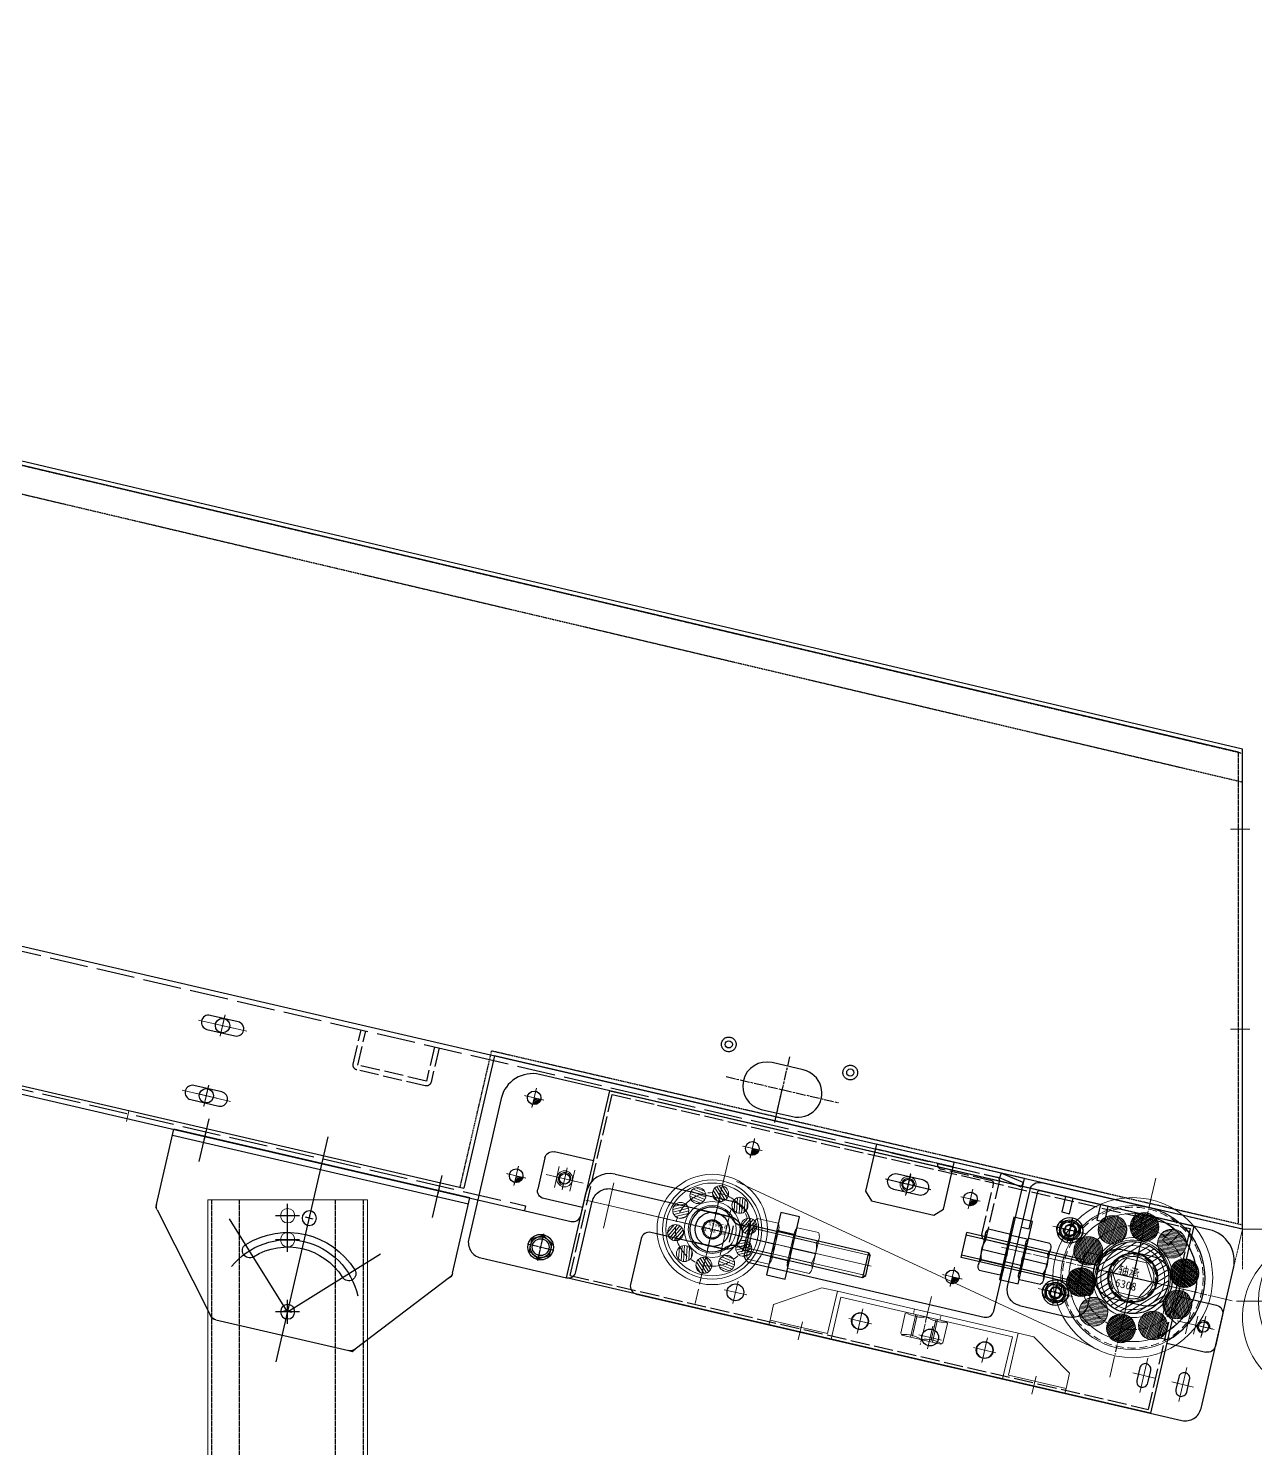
# Model space of a CAD drawing. Header units: millimetres. Extents: x 845401 to 948039, y 511594 to 550263.
# Drawn here: x 898146 to 898914, y 518124 to 519011 of the extents above; entities that cross this region are included whole.
import ezdxf

# ---------------------------------------------------------------- set-up
doc = ezdxf.new("R2010")
doc.units = ezdxf.units.MM
for name, pattern in [('ACAD_ISO02W100', [15, 12, -3]), ('AM_ISO02W050', [7.5, 6, -1.5]), ('AM_ISO08W050', [18, 12, -1.5, 3, -1.5]), ('AM_ISO08W050x2', [9, 6, -0.75, 1.5, -0.75]), ('CENTER', [0]), ('CENTER2', [28.575, 19.05, -3.175, 3.175, -3.175]), ('CENTERX2', [4, 2.5, -0.5, 0.5, -0.5]), ('DASHED', [0.75, 0.5, -0.25]), ('DASHED2', [0.375, 0.25, -0.125]), ('HIDDEN', [0.375, 0.25, -0.125])]:
    doc.linetypes.add(name, pattern=pattern)
for name, color, linetype in [('00', 7, 'Continuous'), ('1轮廓实线层', 7, 'Continuous'), ('21', 1, 'Continuous'), ('2细线层', 4, 'Continuous'), ('3中心线层', 1, 'CENTER'), ('4虚线层', 6, 'DASHED'), ('5剖面线层', 2, 'Continuous'), ('CL', 7, 'Continuous'), ('虚线', 4, 'ACAD_ISO02W100')]:
    doc.layers.add(name, color=color, linetype=linetype)
for name, color, linetype, lineweight in [('A-剖-0.10mm.......SECT-L01', 255, 'Continuous', 18), ('AM_3', 6, 'AM_ISO02W050', 25), ('AM_7', 4, 'AM_ISO08W050', 25), ('中位线', 1, 'CENTER2', 18), ('中心线', 1, 'CENTER', 9), ('剖面线', 6, 'Continuous', 15), ('粗实线', 7, 'Continuous', 30), ('细实线', 2, 'Continuous', 18)]:
    doc.layers.add(name, color=color, linetype=linetype, lineweight=lineweight)

# ---------------------------------------------------------------- blocks, each defined once
blk = doc.blocks.new('*U1971')
for p, q in [((-15.9, -9.81), (-15.9, 9.81)), ((-14.71, 13.09), (-1.19, 13.09)), ((0, 9.81), (0, -9.81)), ((-14.71, 6.54), (-1.19, 6.54)), ((-14.71, -6.54), (-1.19, -6.54)), ((-1.19, -13.08), (-14.71, -13.08))]:
    blk.add_line(p, q)
for centre, radius, start, end in [((-10.82, 9.81), 5.08, 139.9424, 220.0576), ((-5.08, 9.81), 5.08, 319.9424, 40.0576), ((2.64, 0), 18.54, 159.34022, 200.65978), ((-18.54, 0), 18.54, 339.34022, 20.65978), ((-10.82, -9.81), 5.08, 139.9424, 220.0576), ((-5.08, -9.81), 5.08, 319.9424, 40.0576)]:
    blk.add_arc(centre, radius, start, end)
at = {"layer": '3中心线层'}
blk.add_line((-15.9, 0), (0, 0), dxfattribs=at)
blk = doc.blocks.new('*U1972')
for p, q in [((0, -9.81), (0, 9.81)), ((1.19, 13.08), (14.71, 13.08)), ((15.9, 9.81), (15.9, -9.81)), ((14.71, 6.54), (1.19, 6.54)), ((14.71, -6.54), (1.19, -6.54)), ((14.71, -13.09), (1.19, -13.09))]:
    blk.add_line(p, q)
for centre, radius, start, end in [((5.08, 9.81), 5.08, 139.9424, 220.0576), ((10.82, 9.81), 5.08, 319.9424, 40.0576), ((18.54, 0), 18.54, 159.34022, 200.65978), ((-2.64, 0), 18.54, 339.34022, 20.65978), ((5.08, -9.81), 5.08, 139.9424, 220.0576), ((10.82, -9.81), 5.08, 319.9424, 40.0576)]:
    blk.add_arc(centre, radius, start, end)
at = {"layer": '3中心线层'}
blk.add_line((15.9, 0), (0, 0), dxfattribs=at)
blk = doc.blocks.new('*U1973')
at = {"layer": '1轮廓实线层'}
for p, q in [((-10, 9.81), (-10, 0)), ((0, 13.08), (-8.5, 13.08)), ((0, -13.09), (0, 13.08)), ((-10, 0), (-10, -9.81)), ((0, 6.54), (-8.5, 6.54)), ((0, 8), (75, 8)), ((0, -8), (0, 8)), ((75, -8), (75, 8)), ((0, -6.54), (-8.5, -6.54)), ((0, -8), (75, -8)), ((0, -13.09), (-8.5, -13.09))]:
    blk.add_line(p, q, dxfattribs=at)
for centre, radius, start, end in [((-5.68, 9.81), 4.32, 130.73327, 229.26673), ((5.02, 0), 15.02, 154.17392, 205.82608), ((-5.68, -9.81), 4.32, 130.73327, 229.26673)]:
    blk.add_arc(centre, radius, start, end, dxfattribs=at)
at = {"layer": '2细线层'}
for p, q in [((0, 6.4), (75, 6.4)), ((0, -6.4), (75, -6.4))]:
    blk.add_line(p, q, dxfattribs=at)
blk = doc.blocks.new('6308zza')
h = blk.add_hatch()
h.set_pattern_fill('ANSI31', color=2, scale=0.25, style=0)
h.set_pattern_definition([(45, (-1872.5048, -2641.3872), (-0.561266, 0.561266), [])])
h.paths.add_polyline_path([(9, 32.5, 1), (-9, 32.5, 1)])
h = blk.add_hatch()
h.set_pattern_fill('ANSI31', color=2, scale=0.25, angle=36, style=0)
h.set_pattern_definition([(81, (37.6802, -3237.5578), (-0.78397762, 0.12416986), [])])
h.paths.add_polyline_path([(-28.1, 26.29, 1), (-10.1, 26.29, 1)])
h = blk.add_hatch()
h.set_pattern_fill('ANSI31', color=2, scale=0.25, angle=-36, style=0)
h.set_pattern_definition([(9, (-3067.45665, -1036.2964), (-0.12416986, 0.78397762), [])])
h.paths.add_polyline_path([(10.1, 26.29, 1), (28.1, 26.29, 1)])
h = blk.add_hatch()
h.set_pattern_fill('ANSI31', color=2, scale=0.25, angle=72, style=0)
h.set_pattern_definition([(117, (1933.4727, -2597.09144), (-0.70723643, -0.36035496), [])])
h.paths.add_polyline_path([(-39.91, 10.04, 1), (-21.91, 10.04, 1)])
h = blk.add_hatch()
h.set_pattern_fill('ANSI31', color=2, scale=0.25, angle=-72, style=0)
h.set_pattern_definition([(333, (-3090.7443, 964.6244), (0.36035496, 0.70723643), [])])
h.paths.add_polyline_path([(39.91, 10.04, 1), (21.91, 10.04, 1)])
h = blk.add_hatch()
h.set_pattern_fill('ANSI31', color=2, scale=0.25, angle=108, style=0)
h.set_pattern_definition([(153, (3090.7443, -964.6244), (-0.36035496, -0.70723643), [])])
h.paths.add_polyline_path([(-39.91, -10.04, 1), (-21.91, -10.04, 1)])
h = blk.add_hatch()
h.set_pattern_fill('ANSI31', color=2, scale=0.25, angle=-108, style=0)
h.set_pattern_definition([(297, (-1933.4727, 2597.09144), (0.70723643, 0.36035496), [])])
h.paths.add_polyline_path([(39.91, -10.04, 1), (21.91, -10.04, 1)])
h = blk.add_hatch()
h.set_pattern_fill('ANSI31', color=2, scale=0.25, angle=144, style=0)
h.set_pattern_definition([(189, (3067.45665, 1036.2964), (0.12416986, -0.78397762), [])])
h.paths.add_polyline_path([(-10.1, -26.29, 1), (-28.1, -26.29, 1)])
h = blk.add_hatch()
h.set_pattern_fill('ANSI31', color=2, scale=0.25, angle=-144, style=0)
h.set_pattern_definition([(261, (-37.6802, 3237.5578), (0.78397762, -0.12416986), [])])
h.paths.add_polyline_path([(28.1, -26.29, 1), (10.1, -26.29, 1)])
h = blk.add_hatch()
h.set_pattern_fill('ANSI31', color=2, scale=0.25, angle=180, style=0)
h.set_pattern_definition([(225, (1872.5048, 2641.3872), (0.561266, -0.561266), [])])
h.paths.add_polyline_path([(9, -32.5, 1), (-9, -32.5, 1)])
at = {"color": 1, "linetype": 'CENTER2', "ltscale": 0.25}
for p, q in [((0, 50), (0, -50)), ((-50, 0), (50, 0))]:
    blk.add_line(p, q, dxfattribs=at)
at = {"color": 2}
for centre, radius in [((0, 0), 45), ((0, 0), 40), ((0, 32.5), 9), ((-19.1, 26.29), 9), ((19.1, 26.29), 9), ((-30.91, 10.04), 9), ((0, 0), 25), ((0, 0), 20), ((30.91, 10.04), 9), ((-30.91, -10.04), 9), ((30.91, -10.04), 9), ((-19.1, -26.29), 9), ((19.1, -26.29), 9), ((0, -32.5), 9)]:
    blk.add_circle(centre, radius, dxfattribs=at)
at = {"color": 1, "linetype": 'CENTER2', "ltscale": 0.25}
blk.add_circle((0, 0), 32.5, dxfattribs=at)
at = {"color": 3, "insert": (-10.02, 5.53), "char_height": 5, "width": 23.1038, "attachment_point": 1}
blk.add_mtext('{\\fSimSun|b0|i0|c134|p54;轴承}6308', dxfattribs=at)
blk = doc.blocks.new('ztt2015-05-20e')
at = {"layer": '剖面线'}
h = blk.add_hatch(dxfattribs=at)
h.set_pattern_fill('ANSI31', color=256, scale=25, style=0)
h.set_pattern_definition([(45, (-811205.8484, 604385.6305), (-2.209708691, 2.209708691), [])])
h.paths.add_polyline_path([(-7, 15.5), (-7, 22.5, 0.414214), (-29.5, 0), (-22.5, 0, -0.414214)])
h.paths.add_polyline_path([(-7, 22.5), (-7, 15.5, -0.414214), (8.5, 0), (15.5, 0, 0.414214)])
h.paths.add_polyline_path([(15.5, 0), (8.5, 0, -0.414214), (-7, -15.5), (-7, -22.5, 0.414214)])
h.paths.add_polyline_path([(-22.5, 0), (-29.5, 0, 0.414214), (-7, -22.5), (-7, -15.5, -0.414214)])
at = {"layer": '中心线'}
for p, q in [((-7, 28), (-7, -28)), ((-35, 0), (21, 0))]:
    blk.add_line(p, q, dxfattribs=at)
at = {"layer": '粗实线', "color": 0}
for radius in [22.5, 15.5]:
    blk.add_circle((-7, 0), radius, dxfattribs=at)
blk = doc.blocks.new('A$C20566805')
at = {"color": 1, "linetype": 'CENTERX2'}
for p, q in [((26, 0), (26, 52)), ((0, 26), (52, 26))]:
    blk.add_line(p, q, dxfattribs=at)
at = {"color": 0}
blk.add_lwpolyline([(19.65, 37), (13.3, 26), (19.65, 15), (32.35, 15), (38.7, 26), (32.35, 37)], close=True, dxfattribs=at)
for radius in [22.5, 15]:
    blk.add_circle((26, 26), radius, dxfattribs=at)
at = {"color": 4, "linetype": 'DASHED2'}
blk.add_circle((26, 26), 13.25, dxfattribs=at)
blk = doc.blocks.new('gzsf1234-0o9u')
at = {"color": 1, "linetype": 'CENTER2'}
for p, q in [((11.89, 46.73), (11.89, -80.78)), ((11.89, 0.48), (11.89, -34.52)), ((-51.86, -17.02), (75.65, -17.02)), ((-8.61, -17.02), (32.39, -17.02))]:
    blk.add_line(p, q, dxfattribs=at)
for radius in [50, 20]:
    blk.add_circle((11.89, -17.02), radius)
at = {"color": 4, "linetype": 'HIDDEN', "ltscale": 20}
for radius in [44, 22.5, 15, 14.25]:
    blk.add_circle((11.89, -17.02), radius, dxfattribs=at)
blk.add_blockref('6308zza', (11.89, -17.02))
at = {"color": 0}
for name, p in [('ztt2015-05-20e', (18.89, -17.02)), ('A$C20566805', (-14.11, -43.02))]:
    blk.add_blockref(name, p, dxfattribs=at)
blk = doc.blocks.new('护套')
for p, q in [((-23.5, 0), (-23.5, -33)), ((23.5, 0), (23.5, -23))]:
    blk.add_line(p, q)
blk.add_arc((0, 0), 23.5, 0, 180)
at = {"layer": '00', "ltscale": 0.08}
for centre in [(45, 20), (45, -20)]:
    blk.add_circle(centre, 3.5, dxfattribs=at)
at = {"layer": '00', "color": 4, "ltscale": 0.08}
for centre in [(45, 20), (45, -20)]:
    blk.add_arc(centre, 4, 90, 0, dxfattribs=at)
at = {"layer": '1轮廓实线层'}
for p, q in [((69, 45), (0, 45)), ((75, -23), (75, 39)), ((65, -33), (33.5, -33))]:
    blk.add_line(p, q, dxfattribs=at)
blk.add_lwpolyline([(75, 15), (70, 15), (70, 39, 0.414214), (69, 40), (0, 40, 0.72668), (-23.5, -32.37, 0.72668)], format="xyb", dxfattribs=at)
for centre, radius, start, end in [((0, 0), 45, 90, 227.16657), ((69, 39), 6, 0, 90), ((33.5, -23), 10, 180, 270), ((65, -23), 10, 270, 0)]:
    blk.add_arc(centre, radius, start, end, dxfattribs=at)
at = {"layer": '3中心线层'}
for p, q in [((38.37, 20), (51.63, 20)), ((45, 14), (45, 26)), ((0, 16.74), (0, -16.74)), ((-16.74, 0), (16.74, 0)), ((45, -26), (45, -14)), ((38.37, -20), (51.63, -20))]:
    blk.add_line(p, q, dxfattribs=at)
at = {"layer": 'CL', "ltscale": 0.08}
blk.add_line((-30.59, -33), (-23.5, -33), dxfattribs=at)
for points in [[(-17.8, 35.82), (-12.83, 27.23), (-17.17, 24.73), (-22.13, 33.32)], [(7.5, 40), (7.5, 30), (2.5, 30), (2.5, 40)], [(30, 40), (30, 30), (25, 30), (25, 40)], [(52.5, 40), (52.5, 30), (47.5, 30), (47.5, 40)], [(-37.91, 12.75), (-28.33, 10.18), (-29.62, 5.35), (-39.21, 7.92)], [(-35.82, -17.8), (-27.23, -12.83), (-24.73, -17.17), (-33.32, -22.13)]]:
    blk.add_lwpolyline(points, dxfattribs=at)
blk = doc.blocks.new('OHM08')
at = {"layer": '21', "linetype": 'Continuous'}
for p, q in [((-2, 0), (-7.5, 0)), ((-1, 0), (1, 0)), ((0, 2), (0, 7.5)), ((0, -1), (0, 1)), ((2, 0), (7.5, 0)), ((0, -2), (0, -7.5))]:
    blk.add_line(p, q, dxfattribs=at)
blk.add_lwpolyline([(3, 1.73), (0, 3.46), (-3, 1.73), (-3, -1.73), (0, -3.46), (3, -1.73)], close=True, dxfattribs=at)
for radius in [6.5, 5.63]:
    blk.add_circle((0, 0), radius, dxfattribs=at)
blk = doc.blocks.new('A$C31E67C0F')
at = {"layer": '21', "linetype": 'Continuous'}
blk.add_circle((8, 8), 8, dxfattribs=at)
at = {"linetype": 'Continuous'}
blk.add_blockref('OHM08', (8, 8), dxfattribs=at)
blk = doc.blocks.new('G$C1B4E7024')
at = {"color": 6, "linetype": 'DASHED', "lineweight": -2}
blk.add_lwpolyline([(63.75, 108.75), (3.75, 108.75), (3.75, 83.75)], dxfattribs=at)
blk.add_lwpolyline([(63.75, 108.75), (3.75, 108.75), (3.75, 83.75)], dxfattribs=at)
blk.add_lwpolyline([(63.75, 108.75), (3.75, 108.75), (3.75, 83.75)], dxfattribs=at)
at = {"color": 0, "linetype": 'ByBlock', "lineweight": -2}
blk.add_circle((63.75, 63.75), 50, dxfattribs=at)
at = {"color": 0}
blk.add_circle((63.75, 64.76), 23, dxfattribs=at)
blk.add_blockref('gzsf1234-0o9u', (51.86, 80.78))
at = {"extrusion": (0, 0, -1), "xscale": -1, "zscale": -1}
blk.add_blockref('护套', (-63.75, 63.75), dxfattribs=at)
at = {"layer": '1轮廓实线层'}
for name, p in [('*U1973', (96.19, 59.75)), ('*U1971', (132.75, 59.75)), ('*U1972', (144.75, 59.75))]:
    blk.add_blockref(name, p, dxfattribs=at)
at = {"layer": '21', "linetype": 'Continuous'}
for p in [(100.75, 75.75), (100.75, 35.75)]:
    blk.add_blockref('A$C31E67C0F', p, dxfattribs=at)
blk = doc.blocks.new('A$Cb8f40d01')
at = {"color": 0, "linetype": 'ByBlock', "lineweight": -2}
blk.add_arc((50, 275, -6.36), 50, 90.00588, 231.40902, dxfattribs=at)
blk = doc.blocks.new('A$C5d1d13d9')
at = {"color": 0, "linetype": 'ByBlock', "lineweight": -2, "rotation": 9.018576089506452e-05}
blk.add_blockref('G$C1B4E7024', (-3.75, 226.32, -6.36), dxfattribs=at)
at = {"layer": 'A-剖-0.10mm.......SECT-L01'}
blk.add_blockref('A$Cb8f40d01', (0, 5.07), dxfattribs=at)
blk = doc.blocks.new('A$C36980DBC')
for p, q in [((0, 127.1), (190, 127.1)), ((0, 78.91), (0, 127.1)), ((190, 78.91), (190, 127.1)), ((0, 123.1), (190, 123.1)), ((92.5, 92.1), (97.5, 92.1)), ((95, 89.6), (95, 94.6)), ((1.16, 75.71), (48.5, 18.9)), ((188.84, 75.71), (141.5, 18.9)), ((92.5, 32.1), (97.5, 32.1)), ((95, 29.6), (95, 34.6)), ((137.66, 17.1), (52.34, 17.1))]:
    blk.add_line(p, q)
for centre in [(95, 92.1), (95, 32.1)]:
    blk.add_circle(centre, 4.5)
for centre, radius, start, end in [((95, 32.1), 49.5, 45, 135), ((5, 78.91), 5, 180, 219.80557), ((95, 32.1), 40.5, 45, 135), ((185, 78.91), 5, 320.19443, 0), ((63.18, 63.92), 4.5, 135, 315), ((126.82, 63.92), 4.5, 225, 45), ((52.34, 22.1), 5, 219.80557, 270), ((137.66, 22.1), 5, 270, 320.19443)]:
    blk.add_arc(centre, radius, start, end)
at = {"layer": '2细线层'}
for p, q in [((0, 78.91), (0, 77.1)), ((1.16, 75.71), (0, 77.1)), ((188.84, 75.71), (190, 77.1)), ((190, 78.91), (190, 77.1)), ((50, 17.1), (48.5, 18.9)), ((140, 17.1), (141.5, 18.9)), ((52.34, 17.1), (50, 17.1)), ((137.66, 17.1), (140, 17.1))]:
    blk.add_line(p, q, dxfattribs=at)
at = {"layer": '3中心线层'}
for p, q in [((95, 0), (95, 144.32)), ((20, 109.92), (20, 136.84)), ((170, 110.99), (170, 138.46)), ((95, 32.1), (46.54, 80.56)), ((95, 32.1), (143.46, 80.56))]:
    blk.add_line(p, q, dxfattribs=at)
blk.add_arc((95, 32.1), 45, 25.70181, 154.29819, dxfattribs=at)
blk = doc.blocks.new('6206zzswe')
h = blk.add_hatch()
h.set_pattern_fill('ANSI31', color=2, scale=0.5, angle=36, style=0)
h.set_pattern_definition([(81, (177.6857, -3168.0321), (-1.56795524, 0.2483397), [])])
h.paths.add_polyline_path([(-8.52, 13.85, 1), (-18.52, 13.85, 1)])
h = blk.add_hatch()
h.set_pattern_fill('ANSI31', color=2, scale=0.5, style=0)
h.set_pattern_definition([(45, (-1715.575, -2668.3415), (-1.122532, 1.122532), [])])
h.paths.add_polyline_path([(5, 18.24, -1), (-5, 18.24, -1)])
h = blk.add_hatch()
h.set_pattern_fill('ANSI31', color=2, scale=0.5, angle=-36, style=0)
h.set_pattern_definition([(9, (-2953.5444, -1151.2526), (-0.2483397, 1.56795524), [])])
h.paths.add_polyline_path([(18.52, 13.85, 1), (8.52, 13.85, 1)])
h = blk.add_hatch()
h.set_pattern_fill('ANSI31', color=2, scale=0.5, angle=72, style=0)
h.set_pattern_definition([(117, (2003.0765, -2459.4595), (-1.41447286, -0.7207099), [])])
h.paths.add_polyline_path([(-16.87, 2.35, 1), (-26.87, 2.35, 1)])
h = blk.add_hatch()
h.set_pattern_fill('ANSI31', color=2, scale=0.5, angle=-72, style=0)
h.set_pattern_definition([(333, (-3063.3602, 803.7582), (0.7207099, 1.41447286), [])])
h.paths.add_polyline_path([(26.87, 2.35, 1), (16.87, 2.35, 1)])
h = blk.add_hatch()
h.set_pattern_fill('ANSI31', color=2, scale=0.5, angle=108, style=0)
h.set_pattern_definition([(153, (3063.3602, -813.2744), (-0.7207099, -1.41447286), [])])
h.paths.add_polyline_path([(-16.87, -11.87, 1), (-26.87, -11.87, 1)])
h = blk.add_hatch()
h.set_pattern_fill('ANSI31', color=2, scale=0.5, angle=-108, style=0)
h.set_pattern_definition([(297, (-2003.0765, 2449.9433), (1.41447286, 0.7207099), [])])
h.paths.add_polyline_path([(26.87, -11.87, 1), (16.87, -11.87, 1)])
h = blk.add_hatch()
h.set_pattern_fill('ANSI31', color=2, scale=0.5, angle=144, style=0)
h.set_pattern_definition([(189, (2953.5444, 1141.7364), (0.2483397, -1.56795524), [])])
h.paths.add_polyline_path([(-8.52, -23.37, 1), (-18.52, -23.37, 1)])
h = blk.add_hatch()
h.set_pattern_fill('ANSI31', color=2, scale=0.5, angle=180, style=0)
h.set_pattern_definition([(225, (1715.575, 2658.8253), (1.122532, -1.122532), [])])
h.paths.add_polyline_path([(5, -27.76, 1), (-5, -27.76, 1)])
h = blk.add_hatch()
h.set_pattern_fill('ANSI31', color=2, scale=0.5, angle=-144, style=0)
h.set_pattern_definition([(261, (-177.6857, 3158.5158), (1.56795524, -0.2483397), [])])
h.paths.add_polyline_path([(18.52, -23.37, 1), (8.52, -23.37, 1)])
at = {"color": 1, "linetype": 'CENTER2'}
for p, q in [((0, 30.24), (0, -39.76)), ((-35, -4.76), (35, -4.76))]:
    blk.add_line(p, q, dxfattribs=at)
at = {"color": 2}
for centre, radius in [((0, -4.76), 31), ((-13.52, 13.85), 5), ((0, 18.24), 5), ((13.52, 13.85), 5), ((0, -4.76), 15), ((-21.87, 2.35), 5), ((21.87, 2.35), 5), ((-21.87, -11.87), 5), ((21.87, -11.87), 5), ((-13.52, -23.37), 5), ((0, -27.76), 5), ((13.52, -23.37), 5)]:
    blk.add_circle(centre, radius, dxfattribs=at)
at = {"color": 1, "linetype": 'CENTER2'}
blk.add_circle((0, -4.76), 23, dxfattribs=at)
at = {"insert": (-8.63, 0), "char_height": 2.5, "width": 24.3305, "attachment_point": 1}
blk.add_mtext('6206zz\\P62*30*16', dxfattribs=at)
blk = doc.blocks.new('GZSF2199')
at = {"color": 1, "linetype": 'CENTER2'}
for p, q in [((19.31, 30.09), (19.31, -64.91)), ((-28.19, -17.41), (66.81, -17.41))]:
    blk.add_line(p, q, dxfattribs=at)
for p, q in [((8.13, -7.41), (30.49, -7.41)), ((8.13, -27.41), (30.49, -27.41))]:
    blk.add_line(p, q)
for radius in [34.5, 29, 15]:
    blk.add_circle((19.31, -17.41), radius)
at = {"color": 0}
for radius in [31, 17.5]:
    blk.add_circle((19.31, -17.41), radius, dxfattribs=at)
at = {"color": 4, "linetype": 'DASHED'}
for radius in [6, 5.25]:
    blk.add_circle((19.31, -17.41), radius, dxfattribs=at)
blk.add_blockref('6206zzswe', (19.31, -12.65))
blk = doc.blocks.new('A$C18442082')
at = {"layer": '中心线', "ltscale": 4}
for p, q in [((5, 53.18), (5, 66.82)), ((15, 53.18), (15, 66.82)), ((15, 53.18), (15, 66.82)), ((410, 53.18), (410, 66.81)), ((420, 53.18), (420, 66.81)), ((420, 53.18), (420, 66.81)), ((-1.82, 60), (11.82, 60)), ((21.82, 60), (8.18, 60)), ((403.18, 60), (416.82, 60)), ((426.82, 60), (413.18, 60))]:
    blk.add_line(p, q, dxfattribs=at)
at = {"layer": '中心线', "ltscale": 0.25}
blk.add_line((10, 65.77), (10, 54.23), dxfattribs=at)
at = {"layer": '粗实线'}
for p, q in [((25, 75), (0, 75)), ((400, 75), (425, 75)), ((-5, 70), (-5, 50)), ((430, 70), (430, 50)), ((25, 45), (0, 45)), ((400, 45), (425, 45))]:
    blk.add_line(p, q, dxfattribs=at)
blk.add_lwpolyline([(380, 120), (45, 120), (25, 120), (25, 0), (400, 0), (400, 120)], close=True, dxfattribs=at)
for centre, start, end in [((0, 70), 90, 180), ((425, 70), 0, 90), ((0, 50), 180, 270), ((425, 50), 270, 0)]:
    blk.add_arc(centre, 5, start, end, dxfattribs=at)
at = {"layer": '虚线'}
blk.add_line((398, 2), (27, 2), dxfattribs=at)
blk.add_lwpolyline([(398, 2), (398, 118), (368.76, 118), (46.24, 118), (27, 118), (27, 2)], dxfattribs=at)
blk = doc.blocks.new('A$C2647088C')
at = {"layer": '1轮廓实线层'}
for p, q in [((31, 20.4), (31.52, 20.4)), ((26.32, 8.8), (26.32, 14)), ((31, 7.6), (31, 14)), ((36, 6), (36, 14)), ((31, 7.6), (31.52, 7.6))]:
    blk.add_line(p, q, dxfattribs=at)
at = {"layer": '中心线'}
for p, q in [((14, 27.34), (14, 0.61)), ((3.63, 14), (115.93, 14))]:
    blk.add_line(p, q, dxfattribs=at)
at = {"layer": '粗实线'}
for p, q in [((26.32, 19.2), (26.32, 14)), ((36, 22), (31, 20.4)), ((31, 20.4), (31, 14)), ((36, 22), (112.4, 22)), ((36, 22), (36, 14)), ((112.4, 22), (114, 20.4)), ((112.4, 22), (112.4, 6)), ((114, 7.6), (114, 20.4)), ((36, 6), (31, 7.6)), ((36, 6), (112.4, 6)), ((112.4, 6), (114, 7.6))]:
    blk.add_line(p, q, dxfattribs=at)
for radius in [10.72, 6]:
    blk.add_circle((14, 14), radius, dxfattribs=at)
for centre, radius, start, end in [((14, 14), 14, 43.10468, 316.89532), ((31.52, 30.4), 10, 223.10467, 270), ((31.52, -2.4), 10, 90, 136.89533)]:
    blk.add_arc(centre, radius, start, end, dxfattribs=at)
at = {"layer": '细实线'}
for p, q in [((114, 20.4), (31, 20.4)), ((114, 7.6), (31, 7.6))]:
    blk.add_line(p, q, dxfattribs=at)
blk = doc.blocks.new('DSFGDFG')
for p, q in [((1135.47, 2994.2), (1135.47, 3013.83)), ((1136.67, 3017.1), (1150.18, 3017.1)), ((1136.67, 3010.56), (1150.18, 3010.56)), ((1151.37, 3013.83), (1151.37, 2994.2)), ((1136.67, 2997.47), (1150.18, 2997.47)), ((1150.18, 2990.93), (1136.67, 2990.93))]:
    blk.add_line(p, q)
for centre, radius, start, end in [((1140.56, 3013.83), 5.08, 139.9424, 220.0576), ((1154.02, 3004.02), 18.54, 159.34022, 200.65978), ((1146.29, 3013.83), 5.08, 319.9424, 40.0576), ((1132.83, 3004.02), 18.54, 339.34022, 20.65978), ((1140.56, 2994.2), 5.08, 139.9424, 220.0576), ((1146.29, 2994.2), 5.08, 319.9424, 40.0576)]:
    blk.add_arc(centre, radius, start, end)
at = {"layer": '3中心线层'}
blk.add_line((1135.47, 3004.02), (1151.37, 3004.02), dxfattribs=at)
blk = doc.blocks.new('*U1635')
for p, q in [((-15.9, -9.81), (-15.9, 9.81)), ((-14.71, 13.09), (-1.19, 13.09)), ((0, 9.81), (0, -9.81)), ((-14.71, 6.54), (-1.19, 6.54)), ((-14.71, -6.54), (-1.19, -6.54)), ((-1.19, -13.08), (-14.71, -13.08))]:
    blk.add_line(p, q)
for centre, radius, start, end in [((-10.82, 9.81), 5.08, 139.9424, 220.0576), ((-5.08, 9.81), 5.08, 319.9424, 40.0576), ((2.64, 0), 18.54, 159.34022, 200.65978), ((-18.54, 0), 18.54, 339.34022, 20.65978), ((-10.82, -9.81), 5.08, 139.9424, 220.0576), ((-5.08, -9.81), 5.08, 319.9424, 40.0576)]:
    blk.add_arc(centre, radius, start, end)
at = {"layer": '3中心线层'}
blk.add_line((-15.9, 0), (0, 0), dxfattribs=at)
blk = doc.blocks.new('*U1636')
for p, q in [((0, -9.81), (0, 9.81)), ((1.19, 13.08), (14.71, 13.08)), ((15.9, 9.81), (15.9, -9.81)), ((14.71, 6.54), (1.19, 6.54)), ((14.71, -6.54), (1.19, -6.54)), ((14.71, -13.09), (1.19, -13.09))]:
    blk.add_line(p, q)
for centre, radius, start, end in [((5.08, 9.81), 5.08, 139.9424, 220.0576), ((10.82, 9.81), 5.08, 319.9424, 40.0576), ((18.54, 0), 18.54, 159.34022, 200.65978), ((-2.64, 0), 18.54, 339.34022, 20.65978), ((5.08, -9.81), 5.08, 139.9424, 220.0576), ((10.82, -9.81), 5.08, 319.9424, 40.0576)]:
    blk.add_arc(centre, radius, start, end)
at = {"layer": '3中心线层'}
blk.add_line((15.9, 0), (0, 0), dxfattribs=at)
blk = doc.blocks.new('*U1637')
at = {"layer": '1轮廓实线层'}
for p, q in [((-10, 9.81), (-10, 0)), ((0, 13.08), (-8.5, 13.08)), ((0, -13.09), (0, 13.08)), ((-10, 0), (-10, -9.81)), ((0, 6.54), (-8.5, 6.54)), ((0, 8), (75, 8)), ((0, -8), (0, 8)), ((75, -8), (75, 8)), ((0, -6.54), (-8.5, -6.54)), ((0, -8), (75, -8)), ((0, -13.09), (-8.5, -13.09))]:
    blk.add_line(p, q, dxfattribs=at)
for centre, radius, start, end in [((-5.68, 9.81), 4.32, 130.73327, 229.26673), ((5.02, 0), 15.02, 154.17392, 205.82608), ((-5.68, -9.81), 4.32, 130.73327, 229.26673)]:
    blk.add_arc(centre, radius, start, end, dxfattribs=at)
at = {"layer": '2细线层'}
for p, q in [((0, 6.4), (75, 6.4)), ((0, -6.4), (75, -6.4))]:
    blk.add_line(p, q, dxfattribs=at)
blk = doc.blocks.new('A$C57506761')
at = {"color": 0, "linetype": 'ByBlock', "lineweight": -2}
for centre in [(45, 19), (170, 19), (250, 19), (295, 19), (330, 19)]:
    blk.add_circle(centre, 5.25, dxfattribs=at)
at = {"layer": '中心线'}
for p, q in [((25.76, 109), (14.23, 109)), ((20, 114.77), (20, 103.23)), ((165.76, 109), (154.23, 109)), ((160, 114.77), (160, 103.23)), ((265.76, 109), (254.23, 109)), ((260, 114.77), (260, 103.23)), ((305.76, 109), (294.23, 109)), ((300, 114.77), (300, 103.23)), ((365, 97), (365, 111)), ((376, 104), (354, 104)), ((410, 65.5), (410, 102.5)), ((344.77, 84), (325.82, 84)), ((438, 84), (382, 84)), ((20, 64.77), (20, 53.23)), ((55.76, 64), (44.23, 64)), ((50, 69.77), (50, 58.23)), ((80.5, 39.5), (80.5, 68.5)), ((155.5, 39.5), (155.5, 68.5)), ((300, 64.77), (300, 53.23)), ((376, 64), (354, 64)), ((365, 57), (365, 71)), ((465.76, 64), (454.23, 64)), ((460, 69.77), (460, 58.23)), ((25.76, 59), (14.23, 59)), ((170.5, 54), (65.89, 54)), ((67, 54), (171.61, 54)), ((202.27, 54), (183.32, 54)), ((305.76, 59), (294.23, 59)), ((430.5, 37), (430.5, 15)), ((455.5, 37), (455.5, 15)), ((52.25, 19), (37.75, 19)), ((45, 26.25), (45, 11.75)), ((177.25, 19), (162.75, 19)), ((170, 26.25), (170, 11.75)), ((257.25, 19), (242.75, 19)), ((250, 26.25), (250, 11.75)), ((302.25, 19), (287.75, 19)), ((295, 26.25), (295, 11.75)), ((337.25, 19), (322.75, 19)), ((330, 26.25), (330, 11.75)), ((437.5, 26), (423.5, 26)), ((462.5, 26), (448.5, 26))]:
    blk.add_line(p, q, dxfattribs=at)
at = {"layer": '粗实线'}
blk.add_lwpolyline([(70, 54, -0.414214), (80.5, 64.5), (155.5, 64.5, -0.414214), (166, 54, -0.414214), (155.5, 43.5), (110, 43.5, 0.414214), (105, 38.5), (105, 9, 0.414214), (110, 4), (460, 4, 0.414214), (470, 14), (470, 104, 0.414214), (450, 124), (20, 124, 0.414214), (0, 104), (0, 14, 0.414214), (10, 4), (65, 4, 0.414214), (70, 9), (70, 54)], format="xyb", dxfattribs=at)
for points in [[(361, 99.5), (369, 99.5, 0.414214), (373.5, 104, 0.414214), (369, 108.5), (361, 108.5, 0.414214), (356.5, 104, 0.414214)], [(419.5, 99.5), (400.5, 99.5, 0.414214), (385, 84, 0.414214), (400.5, 68.5), (419.5, 68.5, 0.414214), (435, 84, 0.414214)], [(361, 59.5), (369, 59.5, 0.414214), (373.5, 64, 0.414214), (369, 68.5), (361, 68.5, 0.414214), (356.5, 64, 0.414214)], [(434, 22), (434, 30, 0.414214), (430.5, 33.5), (430.5, 33.5, 0.414214), (427, 30), (427, 22, 0.414214), (430.5, 18.5), (430.5, 18.5, 0.414214)], [(459, 22), (459, 30, 0.414214), (455.5, 33.5), (455.5, 33.5, 0.414214), (452, 30), (452, 22, 0.414214), (455.5, 18.5), (455.5, 18.5, 0.414214)]]:
    blk.add_lwpolyline(points, format="xyb", close=True, dxfattribs=at)
for points in [[(341, 104), (329, 104), (329, 64), (341, 64)], [(198.5, 74), (186.5, 74), (186.5, 34), (198.5, 34)]]:
    blk.add_lwpolyline(points, close=True, dxfattribs=at)
for centre, radius in [((20, 109), 4.25), ((160, 109), 4.25), ((260, 109), 3.25), ((300, 109), 4.25), ((20, 59), 4.25), ((50, 64), 3.25), ((300, 59), 4.25), ((460, 64), 3.25)]:
    blk.add_circle(centre, radius, dxfattribs=at)
at = {"layer": '细实线'}
for centre in [(260, 109), (50, 64), (460, 64)]:
    blk.add_arc(centre, 4, 0, 270, dxfattribs=at)
at = {"layer": '虚线'}
for p, q in [((341, 92.5), (329, 92.5)), ((341, 75.5), (329, 75.5)), ((198.5, 62.5), (186.5, 62.5)), ((198.5, 45.5), (186.5, 45.5))]:
    blk.add_line(p, q, dxfattribs=at)
blk = doc.blocks.new('DFGFREWRE3445')
at = {"color": 0, "linetype": 'ByBlock', "lineweight": -2}
blk.add_blockref('A$C57506761', (0, -64), dxfattribs=at)
blk = doc.blocks.new('OBM08')
at = {"layer": '21', "linetype": 'Continuous'}
for p, q in [((-2, 0), (-8.51, 0)), ((-1, 0), (1, 0)), ((0, 2), (0, 8.51)), ((0, -1), (0, 1)), ((2, 0), (8.51, 0)), ((0, -2), (0, -8.51))]:
    blk.add_line(p, q, dxfattribs=at)
blk.add_lwpolyline([(6.5, 3.75), (0, 7.51), (-6.5, 3.75), (-6.5, -3.75), (0, -7.51), (6.5, -3.75)], close=True, dxfattribs=at)
blk.add_circle((0, 0), 6.5, dxfattribs=at)
blk = doc.blocks.new('A$C3BFB7E3F')
at = {"layer": '21', "linetype": 'Continuous'}
blk.add_circle((8.51, 8.51), 8, dxfattribs=at)
at = {"linetype": 'Continuous'}
blk.add_blockref('OBM08', (8.51, 8.51), dxfattribs=at)
blk = doc.blocks.new('G$C0267728A')
at = {"color": 1, "linetype": 'ByBlock', "lineweight": -2}
blk.add_line((74.07, 31.08), (318.81, 82.67), dxfattribs=at)
at = {"color": 4, "linetype": 'DASHED', "lineweight": -2}
blk.add_lwpolyline([(3.75, 100), (3.75, 125), (63.75, 125)], dxfattribs=at)
at = {"xscale": -1}
for name, p in [('gzsf1234-0o9u', (75.65, 97.02)), ('DSFGDFG', (1411.73, -2954.02)), ('DSFGDFG', (1437.63, -2954.02))]:
    blk.add_blockref(name, p, dxfattribs=at)
for name, p in [('护套', (63.75, 80)), ('GZSF2199', (307.44, 67.41))]:
    blk.add_blockref(name, p)
at = {"color": 0, "linetype": 'ByBlock', "lineweight": -2, "xscale": -1}
blk.add_blockref('A$C57506761', (473.75, -4), dxfattribs=at)
at = {"layer": '1轮廓实线层'}
for name, p in [('*U1637', (96.19, 76)), ('*U1635', (133.75, 76)), ('*U1636', (143.75, 76))]:
    blk.add_blockref(name, p, dxfattribs=at)
at = {"layer": '1轮廓实线层', "xscale": -1}
blk.add_blockref('A$C2647088C', (340.75, 36), dxfattribs=at)
at = {"layer": '21', "linetype": 'Continuous', "xscale": -1}
for name, p in [('A$C31E67C0F', (116.75, 92)), ('A$C31E67C0F', (116.75, 52)), ('A$C3BFB7E3F', (437.26, 6.49))]:
    blk.add_blockref(name, p, dxfattribs=at)
at = {"layer": '粗实线', "xscale": -1}
blk.add_blockref('DFGFREWRE3445', (473.75, 60), dxfattribs=at)
at = {"layer": '粗实线'}
blk.add_blockref('A$C18442082', (8.76, 0), dxfattribs=at)
blk = doc.blocks.new('ew323')
at = {"color": 1, "linetype": 'CENTER2', "ltscale": 0.25}
blk.add_line((4.54, 63.3), (4.54, 41.92), dxfattribs=at)
at = {"color": 2, "linetype": 'HIDDEN', "ltscale": 10}
for p, q in [((-1.46, 60.5), (-1.46, 46)), ((10.54, 60.5), (10.54, 46))]:
    blk.add_line(p, q, dxfattribs=at)
at = {"color": 2}
for p, q in [((-1.46, 47.25), (-1.46, 59.24)), ((10.54, 47.25), (10.54, 59.24))]:
    blk.add_line(p, q, dxfattribs=at)
blk.add_lwpolyline([(-7.96, 60.5), (17.04, 60.5), (18.04, 59.5), (18.04, 47), (17.04, 46), (-7.96, 46), (-8.96, 47), (-8.96, 59.5)], close=True, dxfattribs=at)
blk.add_lwpolyline([(-2.46, 46), (-2.46, 60.5), (11.54, 60.5), (11.54, 46)], dxfattribs=at)
for centre, start, end in [((-2.26, 78.34), 251.72079, 290.86753), ((11.34, 78.34), 249.13247, 288.27921), ((-2.26, 28.16), 69.13247, 108.27921), ((11.34, 28.16), 71.72079, 110.86753)]:
    blk.add_arc(centre, 19.09, start, end, dxfattribs=at)
blk = doc.blocks.new('A$C58470C7F')
at = {"color": 1, "linetype": 'CENTER', "lineweight": -2, "ltscale": 3}
blk.add_line((85, 24.11), (85, 40.11), dxfattribs=at)
at = {"color": 0, "linetype": 'ByBlock', "lineweight": -2}
for p, q in [((17, 30), (-10, 13)), ((17, 30), (27, 30)), ((143, 30), (27, 30)), ((27, 30), (27, 3)), ((30, 0), (30, 27)), ((30, 27), (140, 27)), ((140, 27), (140, 0)), ((143, 3), (143, 30)), ((143, 30), (153, 30)), ((153, 30), (180, 13)), ((-10, 3), (-10, 13)), ((180, 13), (180, 3)), ((27, 3), (-10, 3)), ((-10, 3), (-10, 0)), ((-10, 0), (30, 0)), ((140, 0), (180, 0)), ((180, 3), (143, 3)), ((180, 0), (180, 3))]:
    blk.add_line(p, q, dxfattribs=at)
at = {"color": 4, "linetype": 'DASHED', "lineweight": -2}
for p, q in [((76.5, 30), (76.5, 27)), ((93.5, 30), (93.5, 27))]:
    blk.add_line(p, q, dxfattribs=at)
at = {"color": 1, "linetype": 'CENTER', "lineweight": -2}
for p, q in [((45, 22.91), (45, 7.09)), ((125, 22.91), (125, 7.09)), ((37.75, 15), (52.25, 15)), ((117.75, 15), (132.25, 15)), ((10, 6.43), (10, -5.07)), ((160, 6.43), (160, -5.07))]:
    blk.add_line(p, q, dxfattribs=at)
at = {"color": 0, "linetype": 'ByBlock', "lineweight": -2}
blk.add_lwpolyline([(30, 27), (140, 27), (140, 0), (30, 0)], close=True, dxfattribs=at)
for centre in [(45, 15), (125, 15)]:
    blk.add_circle(centre, 5, dxfattribs=at)
at = {"xscale": -1}
blk.add_blockref('ew323', (89.54, -33.5), dxfattribs=at)
blk = doc.blocks.new('A$C040F782D12')
for p, q in [((862828.36, -655715.14), (862866.86, -655715.14)), ((862828.36, -655715.14), (862828.36, -655715.14)), ((862863.86, -655718.14), (862831.36, -655718.14)), ((862868.36, -655716.64), (862868.36, -655755.14)), ((862865.36, -655752.14), (862865.36, -655719.64)), ((862868.36, -655755.14), (862868.36, -655755.14))]:
    blk.add_line(p, q)
for centre, radius, start, end in [((862831.36, -655715.14), 3, 180, 270), ((862863.86, -655719.64), 1.5, 0, 90), ((862866.86, -655716.64), 1.5, 0, 90), ((862868.36, -655752.14), 3, 180, 270)]:
    blk.add_arc(centre, radius, start, end)
blk = doc.blocks.new('A$C433C1705')
at = {"layer": '虚线', "ltscale": 5}
blk.add_blockref('A$C040F782D12', (-862828.36, 655755.14), dxfattribs=at)
blk = doc.blocks.new('G$C93B904BA')
at = {"color": 1, "linetype": 'CENTER', "lineweight": -2, "ltscale": 3}
for p, q in [((-7, 0), (7, 0)), ((0, 7), (0, -7))]:
    blk.add_line(p, q, dxfattribs=at)
at = {"color": 0, "linetype": 'ByBlock', "lineweight": -2}
blk.add_circle((0, 0), 5, dxfattribs=at)
blk = doc.blocks.new('G$C56B2856F')
at = {"linetype": 'ByBlock', "lineweight": -2}
h = blk.add_hatch(dxfattribs=at)
h.set_pattern_fill('ANSI31', color=0, scale=0.2, style=0)
h.set_pattern_definition([(45, (-3782.49265, -49905.5814), (-0.449012806, 0.449012806), [])])
h.paths.add_polyline_path([(4.25, 0), (0, 0), (0, -4.25, 0.414214)])
at = {"color": 1, "linetype": 'CENTER', "lineweight": -2, "ltscale": 3}
for p, q in [((-6.25, 0), (6.25, 0)), ((0, 6.25), (0, -6.25))]:
    blk.add_line(p, q, dxfattribs=at)
at = {"color": 0, "linetype": 'ByBlock', "lineweight": -2}
blk.add_circle((0, 0), 4.25, dxfattribs=at)
blk = doc.blocks.new('A$C13691031')
at = {"layer": '虚线'}
for p, q in [((5, 40), (5, 18)), ((8, 40), (8, 18)), ((52, 18), (52, 40)), ((55, 18), (55, 40)), ((8, 18), (52, 18)), ((8, 15), (52, 15))]:
    blk.add_line(p, q, dxfattribs=at)
for centre, start, end in [((8, 18), 180, 270), ((52, 18), 270, 0)]:
    blk.add_arc(centre, 3, start, end, dxfattribs=at)
blk = doc.blocks.new('A$C3bd40d32')
at = {"layer": '中心线', "ltscale": 4}
for p, q in [((1233.18, 72), (1246.82, 72)), ((1240, 65.18), (1240, 78.82)), ((1233.18, 27), (1246.82, 27)), ((1240, 20.18), (1240, 33.82)), ((1195, 0), (1195, 7)), ((1245, 0), (1245, 7)), ((1395, 0), (1395, 7))]:
    blk.add_line(p, q, dxfattribs=at)
at = {"layer": '粗实线'}
for p, q in [((0, 92), (1638, 92)), ((1750, 92), (1638, 92)), ((1750, 7), (1750, 92)), ((1500, 37), (1575, 37)), ((1485, 7), (1485, 22)), ((1590, 22), (1590, 7)), ((550, 2), (1480, 2)), ((1595, 2), (1745, 2))]:
    blk.add_line(p, q, dxfattribs=at)
for centre in [(1240, 72), (1240, 27)]:
    blk.add_circle(centre, 4.5, dxfattribs=at)
for centre, radius, start, end in [((1500, 22), 15, 90, 180), ((1575, 22), 15, 0, 90), ((1480, 7), 5, 270, 0), ((1595, 7), 5, 180, 270), ((1745, 7), 5, 270, 0)]:
    blk.add_arc(centre, radius, start, end, dxfattribs=at)
at = {"layer": '虚线', "ltscale": 2}
for p, q in [((15.26, 89), (1734.74, 89)), ((1735, 92), (1734.74, 89)), ((1749.25, 86.44), (1734.74, 89)), ((1749.77, 89.4), (1735, 92)), ((1749.77, 89.4), (1749.25, 86.44)), ((660, 5), (1450, 5)), ((1450, 5), (1450, 2))]:
    blk.add_line(p, q, dxfattribs=at)
at = {"color": 0, "linetype": 'ByBlock', "lineweight": -2, "rotation": 359.9999999996924}
for name, p in [('G$C56B2856F', (1440, 72)), ('G$C56B2856F', (1580, 72)), ('G$C93B904BA', (1680, 72)), ('G$C56B2856F', (1720, 72)), ('G$C56B2856F', (1440, 22)), ('G$C93B904BA', (1470, 27)), ('G$C56B2856F', (1720, 22))]:
    blk.add_blockref(name, p, dxfattribs=at)
at = {"layer": '虚线', "ltscale": 2, "xscale": -1, "rotation": 359.9999999996924}
blk.add_blockref('A$C13691031', (1380, 49), dxfattribs=at)
at = {"layer": '虚线', "ltscale": 2, "rotation": 359.9999999996924}
blk.add_blockref('A$C433C1705', (1694.98, 49), dxfattribs=at)
blk = doc.blocks.new('A$Cea0d7c37')
at = {"extrusion": (-1.66533e-16, 8.53965e-14, -1), "zscale": -1, "rotation": 359.9999999995272}
blk.add_blockref('G$C0267728A', (-1893.76, 5.07), dxfattribs=at)
at = {"color": 0, "linetype": 'ByBlock', "lineweight": -2}
blk.add_blockref('A$C58470C7F', (1625, 5.07), dxfattribs=at)
at = {"layer": 'A-剖-0.10mm.......SECT-L01'}
blk.add_blockref('A$C3bd40d32', (0, 38.07), dxfattribs=at)
blk = doc.blocks.new('548ZJ')
at = {"linetype": 'ByBlock', "lineweight": -2}
h = blk.add_hatch(color=2, dxfattribs=at)
h.paths.add_polyline_path([(798862.99, 251303.05), (798862.99, 251294.55), (798854.49, 251294.55)])
h.paths.add_polyline_path([(798776.49, 251294.55), (798767.99, 251294.55), (798767.99, 251303.05)])
for p, q in [((798765.49, 251284.55), (798765.49, 251832.92, 17.98)), ((798765.49, 251832.92, 17.98), (798865.49, 251832.92, 17.98)), ((798865.49, 251284.55), (798865.49, 251832.92, 17.98)), ((798765.49, 251294.55), (798865.49, 251294.55)), ((798765.49, 251284.55), (798865.49, 251284.55))]:
    blk.add_line(p, q)
for centre in [(798815.49, 251822.92, 17.98), (798815.49, 251807.92, 17.98), (798815.49, 251762.92, 17.98), (798815.49, 251554.55), (798815.49, 251454.55), (798785.49, 251349.55), (798845.49, 251349.55)]:
    blk.add_circle(centre, 4.5)
at = {"layer": '3中心线层'}
for p, q in [((798815.49, 251815.42, 17.98), (798815.49, 251830.42, 17.98)), ((798822.99, 251822.92, 17.98), (798807.99, 251822.92, 17.98)), ((798822.99, 251807.92, 17.98), (798807.99, 251807.92, 17.98)), ((798815.49, 251800.42, 17.98), (798815.49, 251815.42, 17.98)), ((798815.49, 251755.42, 17.98), (798815.49, 251770.42, 17.98)), ((798822.99, 251762.92, 17.98), (798807.99, 251762.92, 17.98)), ((798815.49, 251564.75), (798815.49, 251544.35)), ((798825.69, 251554.55), (798805.29, 251554.55)), ((798815.49, 251464.75), (798815.49, 251444.35)), ((798825.69, 251454.55), (798805.29, 251454.55)), ((798785.49, 251366.05), (798785.49, 251333.05)), ((798845.49, 251366.05), (798845.49, 251333.05)), ((798801.99, 251349.55), (798768.99, 251349.55)), ((798861.99, 251349.55), (798828.99, 251349.55)), ((798815.49, 251276.18), (798815.49, 251302.37))]:
    blk.add_line(p, q, dxfattribs=at)
at = {"layer": '4虚线层'}
for p, q in [((798767.99, 251294.55), (798767.99, 251832.92, 17.98)), ((798785.49, 251294.55), (798785.49, 251832.92, 17.98)), ((798845.49, 251294.55), (798845.49, 251832.92, 17.98)), ((798862.99, 251294.55), (798862.99, 251832.92, 17.98)), ((798807.49, 251294.55), (798807.49, 251284.55)), ((798808.49, 251294.55), (798808.49, 251284.55)), ((798822.49, 251294.55), (798822.49, 251284.55)), ((798823.49, 251294.55), (798823.49, 251284.55))]:
    blk.add_line(p, q, dxfattribs=at)
at = {"layer": '5剖面线层'}
for p, q in [((798776.49, 251294.55), (798767.99, 251303.05)), ((798854.49, 251294.55), (798862.99, 251303.05))]:
    blk.add_line(p, q, dxfattribs=at)
blk = doc.blocks.new('A$C5FC54899')
at = {"color": 1, "linetype": 'CENTER', "lineweight": -2, "ltscale": 3}
for p, q in [((14.5, 13), (14.5, 0)), ((0, 6.5), (29, 6.5))]:
    blk.add_line(p, q, dxfattribs=at)
at = {"color": 0, "linetype": 'ByBlock', "lineweight": -2}
blk.add_lwpolyline([(6.5, 1.5), (22.5, 1.5, 0.414214), (27.5, 6.5, 0.414214), (22.5, 11.5), (6.5, 11.5, 0.414214), (1.5, 6.5, 0.414214)], format="xyb", close=True, dxfattribs=at)
blk = doc.blocks.new('A$C4D7926B7')
at = {"layer": '粗实线'}
blk.add_lwpolyline([(5, -5), (5, -5), (0, 0), (0, 30), (50, 30), (50, 0), (45, -5), (5, -5)], dxfattribs=at)
at = {"layer": '虚线', "color": 4, "linetype": 'DASHED'}
blk.add_line((0, 27), (50, 27), dxfattribs=at)
at = {"color": 0, "linetype": 'ByBlock', "lineweight": -2}
blk.add_blockref('A$C5FC54899', (10.5, 3.5), dxfattribs=at)
blk = doc.blocks.new('GZSF23SWW2')
at = {"layer": '中心线', "ltscale": 3}
for p, q in [((-12.5, 0), (18.5, 0)), ((3, -6.5), (3, 6.5))]:
    blk.add_line(p, q, dxfattribs=at)
at = {"layer": '粗实线'}
blk.add_lwpolyline([(-6, 4.5), (12, 4.5, -0.414214), (16.5, 0), (16.5, 0, -0.414214), (12, -4.5), (-6, -4.5, -0.414214), (-10.5, 0), (-10.5, 0, -0.414214)], format="xyb", close=True, dxfattribs=at)
blk = doc.blocks.new('G$C91213870')
for p, q in [((53.59, 35.97), (33.59, 35.97)), ((43.59, 5.97), (43.59, 20.97))]:
    blk.add_line(p, q)
at = {"color": 7, "lineweight": -3}
blk.add_line((33.59, 5.97), (53.59, 5.97), dxfattribs=at)
for centre in [(4.59, 40.97), (82.59, 40.97)]:
    blk.add_circle(centre, 2.25)
for centre, start, end in [((33.59, 20.97), 90, 270), ((53.59, 20.97), 270, 90)]:
    blk.add_arc(centre, 15, start, end)
at = {"layer": 'AM_3', "ltscale": 10}
for centre in [(4.59, 40.97), (82.59, 40.97)]:
    blk.add_circle(centre, 4.59, dxfattribs=at)
at = {"layer": 'AM_7', "linetype": 'AM_ISO08W050x2'}
for p, q in [((43.59, 0), (43.59, 41.93)), ((7.51, 20.97), (79.67, 20.97))]:
    blk.add_line(p, q, dxfattribs=at)
blk = doc.blocks.new('A$Cec42e035')
at = {"color": 0, "linetype": 'ByBlock', "lineweight": -2}
blk.add_line((1556.44, 85, 0), (1556.44, 85, 0), dxfattribs=at)
at = {"layer": '中位线', "extrusion": (0.012377, 0.001415, 0.999922)}
for p, q in [((1984.4, 329.57, -0.13), (1972.71, 326.86, 0.02)), ((2012.61, 207.79, -0.3), (2000.92, 205.08, -0.15))]:
    blk.add_line(p, q, dxfattribs=at)
at = {"layer": '粗实线'}
for p, q in [((1966.74, 374.77, 0), (6.43, 382.5, 0)), ((1556.44, 85, 0), (1556.44, 0, 0)), ((2036.44, 85, 0), (1556.44, 85, 0))]:
    blk.add_line(p, q, dxfattribs=at)
at = {"layer": '粗实线', "elevation": 0}
for points in [[(2036.44, 85), (1968.73, 377.26), (6.44, 385)], [(916.44, 0), (1556.44, 0)]]:
    blk.add_lwpolyline(points, dxfattribs=at)
at = {"layer": '虚线', "color": 4, "linetype": 'DASHED'}
for p, q in [((6.44, 382.5, 0), (1969.32, 374.76, 0.42)), ((2033.29, 87.5, 0), (1966.74, 374.77, 0)), ((6.44, 365, 0), (1973.38, 357.24, 0.43)), ((1553.94, 0, 0), (1553.94, 87.5, 0)), ((2035.86, 87.5, 0), (1553.94, 87.5, 0))]:
    blk.add_line(p, q, dxfattribs=at)
blk.add_blockref('G$C91213870', (1692.85, 84.03, 0))
at = {"color": 0, "linetype": 'ByBlock', "lineweight": -2, "extrusion": (3.46945e-18, 0, -1), "zscale": -1}
blk.add_blockref('A$C4D7926B7', (-1851.44, 55, 0), dxfattribs=at)
at = {"extrusion": (3.46945e-18, 4.33681e-19, -1), "zscale": -1}
for p in [(-1389.44, 65, 0), (-1389.44, 20, 0)]:
    blk.add_blockref('GZSF23SWW2', p, dxfattribs=at)

msp = doc.modelspace()

# ---------------------------------------------------------------- linework, layer by layer
at = {"layer": 'A-剖-0.10mm.......SECT-L01'}
for p, q in [((898905.35, 518260.92, 25.38), (896908.25, 518723.56)), ((900105.35, 518260.92, 25.38), (898905.35, 518260.92, 25.38))]:
    msp.add_line(p, q, dxfattribs=at)

# ---------------------------------------------------------------- block references
at = {"color": 0, "linetype": 'ByBlock', "lineweight": -2, "extrusion": (0.012566, -0.000602125, -0.999921), "zscale": -1, "rotation": 13.04296519048575}
msp.add_blockref('A$C36980DBC', (-898322.95, 518163.27, 10957.87), dxfattribs=at)
at = {"layer": '00', "extrusion": (-0.012377, 0.001415, 0.999922), "rotation": 346.9570239291501}
msp.add_blockref('A$Cec42e035', (896833.72, 518652.85, -10367.41), dxfattribs=at)
at = {"layer": 'A-剖-0.10mm.......SECT-L01', "extrusion": (-0.012377, 0.001415, 0.999922), "rotation": 346.9570239284661}
msp.add_blockref('A$Cea0d7c37', (896966.21, 518575.89, -10367.41), dxfattribs=at)
at = {"layer": 'A-剖-0.10mm.......SECT-L01'}
for name, p in [('548ZJ', (99492.86, 266446.37)), ('A$C5d1d13d9', (898905.35, 517925.81, 31.74))]:
    msp.add_blockref(name, p, dxfattribs=at)

doc.saveas('drawing.dxf')
